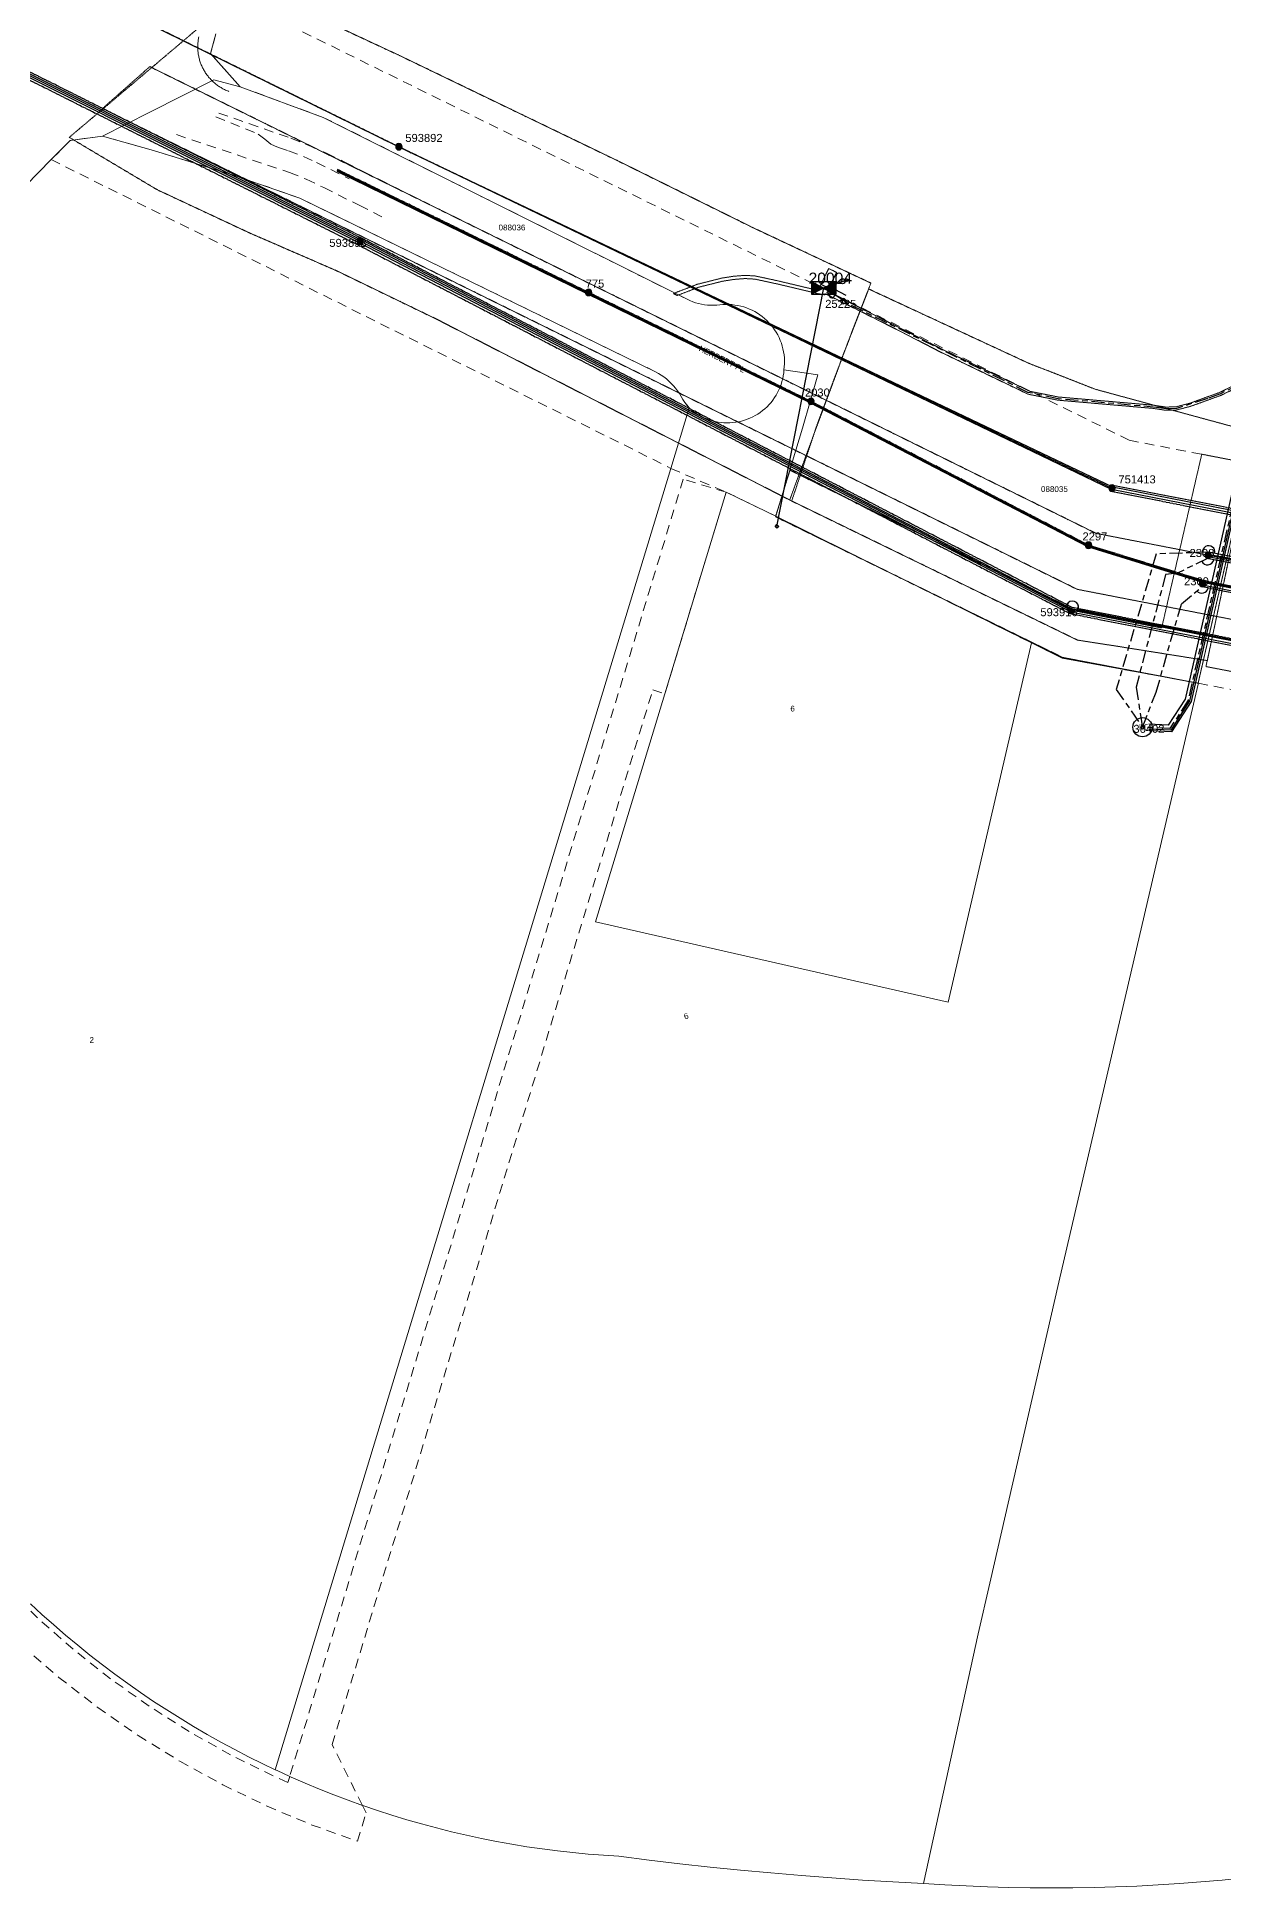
# Model space of a CAD drawing. Header units: metres. Extents: x 309024 to 312074, y 6251331 to 6253790.
# Drawn here: x 310045 to 310416, y 6252241 to 6252819 of the extents above; entities that cross this region are included whole.
import ezdxf
from ezdxf.enums import TextEntityAlignment as Align

# ---------------------------------------------------------------- set-up
doc = ezdxf.new("R2010")
doc.units = ezdxf.units.M
for name, pattern in [('Cable Exist OH', [1, 1, 0]), ('Cable Exist UG', [8.2, 4, -1.2, 1.8, -1.2]), ('Dash', [5, 3, -2]), ('HIDDEN', [0.375, 0.25, -0.125]), ('HIDDEN2', [0.1875, 0.125, -0.0625])]:
    doc.linetypes.add(name, pattern=pattern)
doc.layers.get('0').update_dxf_attribs({"color": 6})
for name, color, linetype, lineweight in [('Cadastre Developer_SP_EXT', 9, 'Continuous', 5), ('Cadastre Easements_SP_EXT', 9, 'Continuous', 5), ('Cadastre Land Parcels_SP_EXT', 9, 'Continuous', 5), ('Cadastre Other Property_SP_EXT', 9, 'HIDDEN', 5), ('Cadastre Roads_SP_EXT', 9, 'Continuous', 5)]:
    doc.layers.add(name, color=color, linetype=linetype, lineweight=lineweight)
for name, color, linetype in [('Equip_HV_EXT', 7, 'Continuous'), ('Equip_LV_EXT', 7, 'Continuous'), ('Mains_HV_EXT', 7, 'Continuous'), ('Mains_TR_EXT', 7, 'Continuous'), ('Services_SP_EXT', 7, 'Continuous'), ('Sub_SP_EXT', 7, 'Continuous'), ('SupportsOH_SP_TR_HV_LV_SL_EXT', 7, 'Continuous')]:
    doc.layers.add(name, color=color, linetype=linetype)
doc.layers.get('0').freeze()
doc.styles.add('iecISOCP', font='isocp.shx')
doc.styles.add('POLE_LABEL', font='arial.ttf')
doc.styles.get("Standard").update_dxf_attribs({"font": 'arial.ttf'})
doc.styles.add('SWITCH_LABEL', font='arial.ttf', dxfattribs={"height": 2.5})
doc.linetypes.add('Cable E OH', pattern='A,9.4,["E",Standard,S=1.7,R=0,X=0,Y=-1],0', length=9.4)
doc.linetypes.add('Cable E UG', pattern='A,6,-0.5,["E",Standard,S=1.7,R=0,X=0.5,Y=-1],-2.9', length=9.4)
doc.linetypes.add('Cable P UG', pattern='A,6,-0.5,["P",Standard,S=1.7,R=0,X=0.5,Y=-1],-2.9', length=9.4)

# ---------------------------------------------------------------- blocks, each defined once
blk = doc.blocks.new('SUB_PADMOUNT_EXT')
for points in [[(0, 0), (-3.84, 1.92), (-3.84, -1.92)], [(0, 0), (3.84, 1.92), (3.84, -1.92)]]:
    blk.add_hatch(color=256).paths.add_polyline_path(points)
for p, q in [((3.84, 1.92), (-3.84, -1.92)), ((-3.84, 1.92), (3.84, -1.92))]:
    blk.add_line(p, q)
blk.add_lwpolyline([(-3.84, -1.92), (3.84, -1.92), (3.84, 1.92), (-3.84, 1.92)], close=True)
for tag, height, flags, p in [('STREET_CODE', 0.2, 9, (1.5, 0)), ('ASSET_NUM', 3.5, 8, (2, 2)), ('CONSTRUCTED_VOLTAGE', 0.2, 9, (1.5, -0.2)), ('OPERATING_VOLTAGE', 0.2, 9, (1.5, -0.6)), ('ORIENTATION', 0.2, 9, (1.5, -0.8)), ('OWNED_BY', 0.2, 9, (1.5, -1)), ('OPERATED_BY', 0.2, 9, (1.5, -1.2)), ('SECONDARY_VOLTAGE', 0.2, 9, (1.5, -1.6)), ('STATE', 0.2, 9, (1.5, -1.8)), ('SUBSTATION_TYPE', 0.2, 9, (1.5, -2.2)), ('STREETNAME', 0.2, 9, (1.5, -3)), ('SUBURB', 0.2, 9, (1.5, -3.2)), ('Z', 0.2, 1, (1.5, -3.6)), ('NO_PHASES', 0.2, 9, (1.5, -0.4)), ('MAINTAINED_BY', 0.2, 9, (1.5, -1.4)), ('PARENT', 0.2, 9, (1.5, -2)), ('USAGE', 0.2, 9, (1.5, -2.4)), ('LEGEND', 0.2, 9, (1.5, -2.6)), ('LOCATION', 0.2, 9, (1.5, -2.8)), ('NOTES', 0.2, 9, (1.5, -3.4))]:
    blk.add_attdef(tag, text='', height=height, dxfattribs=dict(flags=flags)).set_placement(p, align=Align.MIDDLE_LEFT)
blk = doc.blocks.new('HV_CUSTOMER_EXT')
blk.add_wipeout([(-0.19, 3.01), (-0.56, 2.96), (-0.93, 2.86), (-1.28, 2.72), (-1.61, 2.54), (-1.92, 2.32), (-2.2, 2.06), (-2.44, 1.77), (-2.64, 1.45), (-2.8, 1.11), (-2.92, 0.75), (-2.99, 0.38), (-3.01, 0), (-2.99, -0.38), (-2.92, -0.75), (-2.8, -1.11), (-2.64, -1.45), (-2.44, -1.77), (-2.2, -2.06), (-1.92, -2.32), (-1.61, -2.54), (-1.28, -2.72), (-0.93, -2.86), (-0.56, -2.96), (-0.19, -3.01), (0.19, -3.01), (0.56, -2.96), (0.93, -2.86), (1.28, -2.72), (1.61, -2.54), (1.92, -2.32), (2.2, -2.06), (2.44, -1.77), (2.64, -1.45), (2.8, -1.11), (2.92, -0.75), (2.99, -0.38), (3.01, 0), (2.99, 0.38), (2.92, 0.75), (2.8, 1.11), (2.64, 1.45), (2.44, 1.77), (2.2, 2.06), (1.92, 2.32), (1.61, 2.54), (1.28, 2.72), (0.93, 2.86), (0.56, 2.96), (0.19, 3.01)])
blk.add_circle((0, 0), 3.01)
at = {"insert": (-1.13, 1), "char_height": 2, "width": 2.7042, "attachment_point": 1, "style": 'iecISOCP'}
blk.add_mtext('HC', dxfattribs=at)
for tag, height, flags, p in [('STREET_CODE', 0.2, 9, (1.5, 0)), ('ASSET_NUM', 2.5, 8, (2, 2)), ('CONSTRUCTED_VOLTAGE', 0.2, 9, (1.5, -0.2)), ('OPERATING_VOLTAGE', 0.2, 9, (1.5, -0.6)), ('ORIENTATION', 0.2, 9, (1.5, -0.8)), ('OWNED_BY', 0.2, 9, (1.5, -1)), ('OPERATED_BY', 0.2, 9, (1.5, -1.2)), ('SECONDARY_VOLTAGE', 0.2, 9, (1.5, -1.6)), ('STATE', 0.2, 9, (1.5, -1.8)), ('SUBSTATION_TYPE', 0.2, 9, (1.5, -2.2)), ('STREETNAME', 0.2, 9, (1.5, -3)), ('SUBURB', 0.2, 9, (1.5, -3.2)), ('Z', 0.2, 1, (1.5, -3.6)), ('NO_PHASES', 0.2, 9, (1.5, -0.4)), ('MAINTAINED_BY', 0.2, 9, (1.5, -1.4)), ('PARENT', 0.2, 9, (1.5, -2)), ('USAGE', 0.2, 9, (1.5, -2.4)), ('LEGEND', 0.2, 9, (1.5, -2.6)), ('LOCATION', 0.2, 9, (1.5, -2.8)), ('NOTES', 0.2, 9, (1.5, -3.4))]:
    blk.add_attdef(tag, text='', height=height, dxfattribs=dict(flags=flags)).set_placement(p, align=Align.MIDDLE_LEFT)
blk = doc.blocks.new('CCP_EXT')
blk.add_wipeout([(0, 0.57), (0.57, 0), (0, -0.57), (-0.57, 0)])
blk.add_lwpolyline([(-0.57, 0), (0, 0.57), (0.57, 0), (0, -0.57), (-0.57, 0)])
at = {"flags": 1}
blk.add_attdef('Z', (0, 0), '', height=0.2, dxfattribs=at)
at = {"flags": 9}
for tag, p in [('CCP_TYPE', (0, 0)), ('CONSTRUCTED_VOLTAGE', (0, -0.2)), ('OPERATING_VOLTAGE', (0, -0.6)), ('ORIENTATION', (0, -0.8)), ('OWNED_BY', (0, -1)), ('STATE', (0, -1.8)), ('NO_PHASES', (0, -0.4)), ('USAGE', (0, -1.2)), ('LEGEND', (0, -1.4)), ('LIFE_SUPPORT', (0, -1.6)), ('NOTES', (0, -2))]:
    blk.add_attdef(tag, text='', height=0.2, dxfattribs=at).set_placement(p, align=Align.MIDDLE_LEFT)
blk = doc.blocks.new('POLE_EXT')
blk.add_hatch(color=256).paths.add_polyline_path([(-1, 0, 1), (1, 0, 1)])
blk.add_lwpolyline([(-1, 0, 1), (1, 0, 1)], format="xyb", close=True)
for tag, height, flags, p in [('pNumber', 2.5, 8, (-17.84, 2.07)), ('OWNED_BY', 0.2, 9, (1.35, -0.4)), ('SPECIAL_USE', 0.2, 9, (1.35, -0.8)), ('STATE', 0.2, 9, (1.35, -1)), ('cLV', 0.2, 9, (1.35, -1.4)), ('hDepth', 0.2, 9, (1.35, -1.6)), ('hDia', 0.2, 9, (1.35, -1.8)), ('cHV', 0.2, 9, (1.35, -2)), ('cLinedev', 0.2, 9, (1.35, -3.4)), ('pExisting', 0.2, 9, (1.35, -3.8)), ('pFooting', 0.2, 9, (1.35, -4.4)), ('pNew', 0.2, 9, (1.35, -4.6)), ('pRelocate', 0.2, 9, (1.35, -5)), ('pRemove', 0.2, 9, (1.35, -5.2)), ('pReplace', 0.2, 9, (1.35, -5.4)), ('pStay', 0.2, 9, (1.35, -5.6)), ('pType', 0.2, 9, (1.35, -5.8)), ('PARENT', 0.2, 9, (1.35, -0.6)), ('USAGE', 0.2, 9, (1.35, -1.2)), ('LBRACKET', 0.2, 9, (1.35, -2.2)), ('LExisting', 0.2, 9, (1.35, -2.4)), ('LANTNUMBER', 0.2, 9, (1.35, -2.6)), ('LOther', 0.2, 9, (1.35, -2.8)), ('LRemove', 0.2, 9, (1.35, -3)), ('LEGEND', 0.2, 9, (1.35, -3.2)), ('LOCATION', 0.2, 9, (1.35, -3.6)), ('PFNUMBER', 0.2, 9, (1.35, -4)), ('NEWPFNUMBER', 0.2, 9, (1.35, -4.2)), ('cspan', 0.2, 9, (1.35, -6)), ('STREETNAME', 0.2, 9, (1.35, -6.2)), ('SUBURB', 0.2, 9, (1.35, -6.4)), ('OPERATED_BY', 0.2, 9, (1.36, -7.01)), ('NOTES', 0.2, 9, (1.35, -6.6)), ('MAINTAINED_BY', 0.2, 9, (1.36, -6.81))]:
    blk.add_attdef(tag, text='', height=height, dxfattribs=dict(flags=flags)).set_placement(p, align=Align.MIDDLE_LEFT)
at = {"style": 'POLE_LABEL'}
for tag, height, flags, p in [('STRUCTURE_PLANT_NUMBER', 0.2, 9, (1.35, 0.03)), ('ASSET_NUM', 2.5, 8, (2, 2)), ('STREET_CODE', 0.2, 9, (1.35, -0.2))]:
    blk.add_attdef(tag, text='', height=height, dxfattribs=dict(at, flags=flags)).set_placement(p, align=Align.MIDDLE_LEFT)
at = {"flags": 1}
blk.add_attdef('Z', (1.35, -7.33), '', height=0.2, dxfattribs=at)
blk = doc.blocks.new('LV_UG_DFUSE_CLOSED_EXT')
for points in [[(1, 0), (0, 0)], [(5.04, 0.73), (2.16, -0.72)], [(5.05, -0.71), (2.16, 0.72)], [(6.2, 0.01), (7.2, 0.01)]]:
    blk.add_lwpolyline(points)
for centre in [(1.8, 0), (5.4, 0.01)]:
    blk.add_circle(centre, 0.8)
at = {"flags": 9}
for tag, p in [('ACTUAL_STATUS', (0, 0)), ('CONSTRUCTED_VOLTAGE', (0, -0.2)), ('OPERATING_VOLTAGE', (0, -0.6)), ('ORIENTATION', (0, -0.8)), ('STATE', (0, -1)), ('SWITCH_TYPE', (0, -1.2)), ('NO_PHASES', (0, -0.4)), ('USAGE', (0, -1.4)), ('NOTES', (0, -1.6))]:
    blk.add_attdef(tag, text='', height=0.2, dxfattribs=at).set_placement(p, align=Align.MIDDLE_LEFT)
at = {"flags": 1}
blk.add_attdef('Z', (0, 0), '', height=0.2, dxfattribs=at)
blk = doc.blocks.new('SWG_HOLEC_SU_EXT')
blk.add_line((1.8, -2), (5.8, -2))
for points in [[(1, 0), (0, 0)], [(6.6, 0), (7.6, 0)]]:
    blk.add_lwpolyline(points)
for points in [[(1.8, -0.8, 1), (1.8, 0.8, 1)], [(5.8, -0.8, 1), (5.8, 0.8, 1)]]:
    blk.add_lwpolyline(points, format="xyb", close=True)
at = {"style": 'SWITCH_LABEL', "flags": 8}
blk.add_attdef('ASSET_NUM', text='', height=2.5, rotation=179.95437, dxfattribs=at).set_placement((-2.4, 0), align=Align.MIDDLE_LEFT)
at = {"flags": 1}
blk.add_attdef('Z', (0, 0), '', height=0.2, dxfattribs=at)
at = {"flags": 9}
for tag, p in [('ACTUAL_STATUS', (0, -0.4)), ('CONSTRUCTED_VOLTAGE', (0, -0.6)), ('OPERATING_VOLTAGE', (0, -1)), ('ORIENTATION', (0, -1.2)), ('OWNED_BY', (0, -1.4)), ('STATE', (0, -1.8)), ('SWITCH_TYPE', (0, -2)), ('STREETNAME', (0, -2.6)), ('SUBURB', (0, -2.8)), ('NO_PHASES', (0, -0.8)), ('PARENT', (0, -1.6)), ('USAGE', (0, -2.2)), ('LOCATION', (0, -2.4)), ('NOTES', (0, -3))]:
    blk.add_attdef(tag, text='', height=0.2, dxfattribs=at).set_placement(p, align=Align.MIDDLE_LEFT)
at = {"style": 'SWITCH_LABEL', "flags": 9}
blk.add_attdef('STREET_CODE', text='', height=0.2, dxfattribs=at).set_placement((0, -0.2), align=Align.MIDDLE_LEFT)
blk = doc.blocks.new('End Shackle_EXT')
blk.add_wipeout([(0, 0.25), (1.81, 0.25), (1.82, -0.25), (0, -0.25)])
blk.add_line((1.81, -1), (1.81, 1))
at = {"flags": 1}
blk.add_attdef('Z', (0, 0), '', height=0.2, dxfattribs=at)
at = {"flags": 9}
for tag, p in [('CONNECTOR_TYPE', (0, 0)), ('CONSTRUCTED_VOLTAGE', (0, -0.2)), ('OPERATING_VOLTAGE', (0, -0.6)), ('ORIENTATION', (0, -0.8)), ('OWNED_BY', (0, -1)), ('STATE', (0, -1.2)), ('NO_PHASES', (0, -0.4)), ('USAGE', (0, -1.4)), ('NOTES', (0, -1.6))]:
    blk.add_attdef(tag, text='', height=0.2, dxfattribs=at).set_placement(p, align=Align.MIDDLE_LEFT)

msp = doc.modelspace()

# ---------------------------------------------------------------- linework, layer by layer
at = {"layer": 'Cadastre Developer_SP_EXT', "linetype": 'Dash'}
for points in [[(310095.97, 6252819.42), (310095.91, 6252819.11), (310095.85, 6252818.79), (310095.8, 6252818.48), (310095.76, 6252818.16), (310095.72, 6252817.85), (310095.69, 6252817.53), (310095.67, 6252817.21), (310095.66, 6252816.89), (310095.65, 6252816.58), (310095.64, 6252816.26), (310095.65, 6252815.94), (310095.66, 6252815.62), (310095.68, 6252815.3), (310095.7, 6252814.98), (310095.73, 6252814.67), (310095.77, 6252814.35), (310095.82, 6252814.03), (310095.87, 6252813.72), (310095.93, 6252813.41), (310096, 6252813.09), (310096.07, 6252812.78), (310096.15, 6252812.48), (310096.23, 6252812.17), (310096.32, 6252811.86), (310096.42, 6252811.56), (310096.53, 6252811.26), (310096.64, 6252810.96), (310096.76, 6252810.66), (310096.88, 6252810.37), (310097.01, 6252810.08), (310097.15, 6252809.79), (310097.29, 6252809.51), (310097.44, 6252809.23), (310097.6, 6252808.95), (310097.76, 6252808.67), (310097.93, 6252808.4), (310098.1, 6252808.13), (310098.28, 6252807.87), (310098.46, 6252807.61), (310098.65, 6252807.35), (310098.85, 6252807.1), (310099.05, 6252806.85), (310099.25, 6252806.61), (310099.47, 6252806.37), (310099.68, 6252806.14), (310099.9, 6252805.91), (310100.13, 6252805.68), (310100.36, 6252805.46), (310100.59, 6252805.25), (310100.83, 6252805.04), (310101.08, 6252804.83), (310101.33, 6252804.64), (310101.58, 6252804.44), (310101.84, 6252804.25), (310102.1, 6252804.07), (310102.36, 6252803.89), (310102.63, 6252803.72), (310102.91, 6252803.56), (310103.18, 6252803.4), (310103.46, 6252803.24), (310103.74, 6252803.1), (310104.03, 6252802.95), (310104.32, 6252802.82), (310104.61, 6252802.69), (310104.9, 6252802.57), (310105.2, 6252802.45), (310105.36, 6252802.39)], [(310102.21, 6252795.63), (310124.71, 6252787.76), (310130.36, 6252785.52), (310135.93, 6252783.08), (310141.65, 6252780.28), (310147.33, 6252777.37), (310158.68, 6252771.7)], [(310101.32, 6252794.44), (310114.51, 6252789.06), (310116.6, 6252787.43), (310118.49, 6252785.95), (310119.65, 6252785.36), (310120.87, 6252784.87), (310123.98, 6252783.81), (310128.64, 6252782.03), (310132.73, 6252780.21), (310142.99, 6252775.06)], [(310089.01, 6252788.87), (310124.27, 6252777.07), (310129.52, 6252774.98), (310135.02, 6252772.33), (310146.07, 6252766.81), (310153.57, 6252763.05)]]:
    msp.add_lwpolyline(points, dxfattribs=at)
at = {"layer": 'Cadastre Easements_SP_EXT', "linetype": 'Dash'}
msp.add_lwpolyline([(310040.63, 6252316.79), (310052.26, 6252306.78), (310064.39, 6252297.39), (310077, 6252288.65), (310090.05, 6252280.58), (310103.51, 6252273.21), (310117.33, 6252266.55), (310131.13, 6252260.76), (310145.57, 6252255.56), (310148.27, 6252264.46), (310147.11, 6252266.78), (310137.63, 6252285.8), (310237.83, 6252615.34), (310241.66, 6252614.18), (310260.78, 6252677.16), (310247.38, 6252681.23), (310124.38, 6252275.85), (310123.8, 6252273.91), (310119.18, 6252276), (310105.89, 6252282.59), (310092.96, 6252289.86), (310080.44, 6252297.79), (310068.34, 6252306.38), (310056.71, 6252315.58), (310045.58, 6252325.38), (310034.98, 6252335.75)], dxfattribs=at)
at = {"layer": 'Cadastre Land Parcels_SP_EXT', "linetype": 'Continuous'}
for points in [[(310101.29, 6252820.41), (310099.67, 6252814.26), (310108.89, 6252803.83), (310134.83, 6252794.28), (310248.58, 6252737.45), (310249.45, 6252737.04), (310250.34, 6252736.68), (310251.25, 6252736.37), (310252.17, 6252736.11), (310253.1, 6252735.9), (310254.05, 6252735.74), (310255, 6252735.63), (310255.96, 6252735.56), (310256.91, 6252735.55), (310257.87, 6252735.59), (310259.76, 6252735.78), (310260.7, 6252735.82), (310261.64, 6252735.81), (310262.58, 6252735.75), (310263.52, 6252735.64), (310264.45, 6252735.49), (310265.36, 6252735.29), (310266.27, 6252735.04), (310267.16, 6252734.74), (310268.04, 6252734.39), (310268.9, 6252734), (310269.73, 6252733.57), (310270.54, 6252733.09), (310271.33, 6252732.57), (310272.09, 6252732.01), (310272.81, 6252731.41), (310273.51, 6252730.78), (310274.17, 6252730.11), (310274.79, 6252729.41), (310275.38, 6252728.67), (310275.93, 6252727.9), (310276.44, 6252727.11), (310276.9, 6252726.29), (310277.32, 6252725.45), (310277.7, 6252724.59), (310278.03, 6252723.71), (310278.31, 6252722.81), (310278.55, 6252721.9), (310278.74, 6252720.98), (310278.88, 6252720.05), (310278.97, 6252719.11), (310279.02, 6252718.17), (310279.01, 6252717.23), (310278.95, 6252716.29), (310278.85, 6252715.35), (310289.46, 6252713.85), (310284.6, 6252697.11), (310276.3, 6252669.67), (310356.22, 6252630.02), (310365.75, 6252625.32), (310408.33, 6252617.44), (310424.03, 6252686.15)], [(310043.35, 6252329.76), (310046.96, 6252326.44), (310050.63, 6252323.17), (310054.35, 6252319.96), (310058.13, 6252316.81), (310061.96, 6252313.73), (310065.84, 6252310.71), (310069.77, 6252307.76), (310073.74, 6252304.87), (310077.77, 6252302.05), (310081.84, 6252299.3), (310085.96, 6252296.61), (310090.12, 6252294), (310094.32, 6252291.45), (310098.57, 6252288.97), (310102.85, 6252286.57), (310107.18, 6252284.23), (310111.54, 6252281.97), (310115.94, 6252279.79), (310119.87, 6252277.91), (310243.53, 6252684.6), (310243.53, 6252684.6), (310249.27, 6252703.47), (310248.55, 6252704.31), (310247.87, 6252705.2), (310247.24, 6252706.12), (310246.68, 6252707.08), (310246.16, 6252707.95), (310245.59, 6252708.8), (310244.98, 6252709.62), (310244.33, 6252710.4), (310243.64, 6252711.15), (310242.91, 6252711.86), (310242.14, 6252712.53), (310241.34, 6252713.16), (310240.51, 6252713.74), (310239.64, 6252714.28), (310238.75, 6252714.77), (310127.56, 6252769.02), (310107.12, 6252776.15), (310081.78, 6252783.9), (310065.85, 6252788.37), (310055.8, 6252787.08), (310049.86, 6252781.06), (310041.9, 6252773.01)]]:
    msp.add_lwpolyline(points, dxfattribs=at)
msp.add_lwpolyline([(310276.3, 6252669.67), (310260.78, 6252677.16), (310241.66, 6252614.18), (310220, 6252542.84), (310330.12, 6252517.83), (310356.22, 6252630.02), (310276.3, 6252669.67)], close=True, dxfattribs=at)
at = {"layer": 'Cadastre Other Property_SP_EXT', "linetype": 'HIDDEN2'}
msp.add_lwpolyline([(310425.07, 6252690.74), (310422.17, 6252676.61), (310420.22, 6252667.35), (310417.32, 6252653.63), (310413.9, 6252637.43), (310410.73, 6252622.65), (310474.12, 6252610.63), (310536.08, 6252597.81), (310582.56, 6252587.84), (310597.16, 6252657.82), (310425.07, 6252690.74)], close=True, dxfattribs=at)
at = {"layer": 'Cadastre Roads_SP_EXT', "linetype": 'Continuous'}
msp.add_lwpolyline([(310108.89, 6252803.83), (310100.62, 6252806.03), (310080.65, 6252795.89), (310065.85, 6252788.37), (310081.78, 6252783.9), (310107.12, 6252776.15), (310127.56, 6252769.02), (310238.75, 6252714.77), (310239.64, 6252714.28), (310240.51, 6252713.74), (310241.34, 6252713.16), (310242.14, 6252712.53), (310242.91, 6252711.86), (310243.64, 6252711.15), (310244.33, 6252710.4), (310244.98, 6252709.62), (310245.59, 6252708.8), (310246.16, 6252707.95), (310246.68, 6252707.08), (310247.24, 6252706.12), (310247.87, 6252705.2), (310248.55, 6252704.31), (310249.27, 6252703.47), (310249.97, 6252702.86), (310250.69, 6252702.29), (310251.45, 6252701.76), (310252.23, 6252701.27), (310253.04, 6252700.82), (310253.87, 6252700.41), (310254.72, 6252700.05), (310255.59, 6252699.73), (310256.47, 6252699.46), (310257.37, 6252699.24), (310258.28, 6252699.06), (310259.19, 6252698.93), (310260.11, 6252698.85), (310261.04, 6252698.82), (310261.96, 6252698.83), (310262.88, 6252698.89), (310263.8, 6252699), (310264.71, 6252699.16), (310265.61, 6252699.37), (310266.5, 6252699.62), (310267.37, 6252699.92), (310268.23, 6252700.26), (310269.07, 6252700.65), (310269.89, 6252701.09), (310270.68, 6252701.56), (310271.45, 6252702.08), (310272.19, 6252702.63), (310272.89, 6252703.22), (310273.57, 6252703.85), (310274.22, 6252704.51), (310274.82, 6252705.21), (310275.39, 6252705.94), (310275.93, 6252706.69), (310276.42, 6252707.48), (310276.87, 6252708.28), (310277.27, 6252709.11), (310277.64, 6252709.96), (310277.96, 6252710.83), (310278.23, 6252711.71), (310278.46, 6252712.61), (310278.63, 6252713.52), (310278.77, 6252714.43), (310278.85, 6252715.35), (310278.95, 6252716.29), (310279.01, 6252717.23), (310279.02, 6252718.17), (310278.97, 6252719.11), (310278.88, 6252720.05), (310278.74, 6252720.98), (310278.55, 6252721.9), (310278.31, 6252722.81), (310278.03, 6252723.71), (310277.7, 6252724.59), (310277.32, 6252725.45), (310276.9, 6252726.29), (310276.44, 6252727.11), (310275.93, 6252727.9), (310275.38, 6252728.67), (310274.79, 6252729.41), (310274.17, 6252730.11), (310273.51, 6252730.78), (310272.81, 6252731.41), (310272.09, 6252732.01), (310271.33, 6252732.57), (310270.54, 6252733.09), (310269.73, 6252733.57), (310268.9, 6252734), (310268.04, 6252734.39), (310267.16, 6252734.74), (310266.27, 6252735.04), (310265.36, 6252735.29), (310264.45, 6252735.49), (310263.52, 6252735.64), (310262.58, 6252735.75), (310261.64, 6252735.81), (310260.7, 6252735.82), (310259.76, 6252735.78), (310257.87, 6252735.59), (310256.91, 6252735.55), (310255.96, 6252735.56), (310255, 6252735.63), (310254.05, 6252735.74), (310253.1, 6252735.9), (310252.17, 6252736.11), (310251.25, 6252736.37), (310250.34, 6252736.68), (310249.45, 6252737.04), (310248.58, 6252737.45), (310134.83, 6252794.28), (310108.89, 6252803.83)], close=True, dxfattribs=at)
at = {"layer": 'Mains_HV_EXT', "linetype": 'Cable E OH'}
for points in [[(309890.62, 6252916.94), (310158.51, 6252785.1)], [(309890.62, 6252916.94), (310158.51, 6252785.1)], [(309880.57, 6252888.23), (310146.22, 6252755.09)], [(309881.06, 6252889.11), (310146.71, 6252755.96)], [(310411.31, 6252657), (310475.54, 6252644.91), (310550.41, 6252630.2), (310627.73, 6252616.14), (310737.9, 6252592.6), (310839.33, 6252572.9), (310922.72, 6252556.57), (310938.36, 6252553.44)], [(310411.45, 6252657.79), (310475.7, 6252645.69), (310550.56, 6252630.98), (310627.88, 6252616.92), (310738.06, 6252593.39), (310839.48, 6252573.69), (310922.87, 6252557.36)], [(310409.58, 6252648.17), (310473.91, 6252635.26), (310548.04, 6252620.55), (310626.17, 6252606.66), (310735.69, 6252583.28), (310837.61, 6252564.07), (310920.92, 6252547.89)]]:
    msp.add_lwpolyline(points, dxfattribs=at)
at = {"layer": 'Mains_HV_EXT', "linetype": 'Cable P UG'}
msp.add_lwpolyline([(309880.77, 6252888.7), (310146.42, 6252755.56)], dxfattribs=at)
at = {"layer": 'Mains_HV_EXT', "linetype": 'Cable Exist UG'}
msp.add_lwpolyline([(310422.74, 6252712.3), (310421.15, 6252710.72), (310415.29, 6252707.9), (310411.22, 6252706.41), (310401.5, 6252703.29), (310398.26, 6252703.17), (310395.32, 6252703.66), (310364.57, 6252706.36), (310355.08, 6252708.35), (310299, 6252736)], dxfattribs=at)
at = {"layer": 'Mains_TR_EXT', "linetype": 'Cable Exist OH'}
for points in [[(309890.62, 6252916.94), (310158.51, 6252785.1)], [(309890.62, 6252916.94), (310158.51, 6252785.1)], [(309879.84, 6252887.84), (310145.55, 6252754.52)], [(310147.12, 6252756.36), (309881.36, 6252889.49)], [(310217.79, 6252739.58), (310139.29, 6252778)], [(310287.3, 6252705.55), (310217.79, 6252739.58)], [(310374.03, 6252660.58), (310287.3, 6252705.55)], [(310409.66, 6252648.56), (310409.86, 6252649.54), (310374.03, 6252660.58)], [(310938.44, 6252553.83), (310937.15, 6252553.07), (310922.63, 6252555.98), (310922.79, 6252556.96), (310922.56, 6252555.99), (310839.19, 6252572.32), (310839.4, 6252573.3), (310839.16, 6252572.32), (310737.79, 6252592.01), (310737.98, 6252592.99), (310737.76, 6252592.02), (310627.65, 6252615.54), (310627.8, 6252616.53), (310627.57, 6252615.56), (310550.33, 6252629.6), (310550.49, 6252630.59), (310550.26, 6252629.61), (310475.47, 6252644.31), (310475.62, 6252645.3), (310475.37, 6252644.33), (310411.19, 6252656.41), (310411.38, 6252657.4)], [(310922.79, 6252556.96), (310921.87, 6252558.16), (310839.64, 6252574.27), (310839.4, 6252573.3), (310839.53, 6252574.29), (310738.24, 6252593.96), (310737.98, 6252592.99), (310738.13, 6252593.98), (310628.04, 6252617.5), (310627.8, 6252616.53), (310627.93, 6252617.52), (310550.7, 6252631.57), (310550.49, 6252630.59), (310550.64, 6252631.58), (310475.84, 6252646.28), (310475.62, 6252645.3), (310475.78, 6252646.29), (310411.56, 6252658.38), (310411.38, 6252657.4)], [(310921, 6252548.29), (310919.74, 6252547.51), (310837.55, 6252563.47), (310837.69, 6252564.46), (310837.45, 6252563.49), (310735.59, 6252582.69), (310735.77, 6252583.68), (310735.53, 6252582.7), (310626.11, 6252606.06), (310626.25, 6252607.05), (310626.02, 6252606.08), (310547.95, 6252619.96), (310548.12, 6252620.95), (310547.87, 6252619.97), (310473.76, 6252634.68), (310473.99, 6252635.66), (310473.74, 6252634.69), (310409.46, 6252647.58), (310409.66, 6252648.56)], [(310937.1, 6252545.2), (310935.88, 6252546.45), (310921.22, 6252549.23), (310921, 6252548.29), (310921.1, 6252549.29), (310837.95, 6252565.43), (310837.69, 6252564.46), (310837.79, 6252565.46), (310736, 6252584.65), (310735.77, 6252583.68), (310735.93, 6252584.66), (310626.48, 6252608.03), (310626.25, 6252607.05), (310626.4, 6252608.04), (310548.35, 6252621.92), (310548.12, 6252620.95), (310548.27, 6252621.93), (310474.2, 6252636.63), (310473.99, 6252635.66), (310474.11, 6252636.65), (310409.86, 6252649.54), (310409.66, 6252648.56)]]:
    msp.add_lwpolyline(points, dxfattribs=at)
at = {"layer": 'Mains_TR_EXT', "linetype": 'Continuous'}
for points in [[(310409.4, 6252655.54, 0.722668), (310413.16, 6252656.04)], [(310413.53, 6252658.01, 1.131582), (310409.57, 6252658.26)], [(310407.92, 6252646.31, 0.630928), (310411.42, 6252647.19)], [(310370.93, 6252640.74, 0.862406), (310367.19, 6252642.03)]]:
    msp.add_lwpolyline(points, format="xyb", dxfattribs=at)

# ---------------------------------------------------------------- block references
at = {"layer": 'Sub_SP_EXT'}
ref = msp.add_blockref('SUB_PADMOUNT_EXT', (310291.33, 6252740.96), dxfattribs=at)
ref.add_attrib('ASSET_NUM', '20004', dxfattribs={"layer": '0', "height": 3.5}).set_placement((310293.33, 6252741.21), align=Align.BOTTOM_CENTER)
ref = msp.add_blockref('HV_CUSTOMER_EXT', (310390.91, 6252603.7), dxfattribs=at)
ref.add_attrib('ASSET_NUM', '36402', dxfattribs={"layer": '0', "height": 2.5}).set_placement((310392.91, 6252604.45), align=Align.TOP_CENTER)
at = {"layer": 'SupportsOH_SP_TR_HV_LV_SL_EXT'}
ref = msp.add_blockref('POLE_EXT', (310158.51, 6252785.1), dxfattribs=at)
ref.add_attrib('ASSET_NUM', '593892', dxfattribs={"layer": '0', "height": 2.5, "style": 'POLE_LABEL'}).set_placement((310160.51, 6252785.85), align=Align.BOTTOM_LEFT)
ref = msp.add_blockref('POLE_EXT', (310146.42, 6252755.56), dxfattribs=at)
ref.add_attrib('ASSET_NUM', '593893', dxfattribs={"layer": '0', "height": 2.5, "style": 'POLE_LABEL'}).set_placement((310148.42, 6252756.31), align=Align.TOP_RIGHT)
ref = msp.add_blockref('POLE_EXT', (310217.79, 6252739.58), dxfattribs=at)
ref.add_attrib('ASSET_NUM', '775', dxfattribs={"layer": '0', "height": 2.5, "rotation": 359.95213, "style": 'POLE_LABEL'}).set_placement((310219.79, 6252740.33), align=Align.BOTTOM_CENTER)
ref = msp.add_blockref('POLE_EXT', (310287.3, 6252705.55), dxfattribs=at)
ref.add_attrib('ASSET_NUM', '2030', dxfattribs={"layer": '0', "height": 2.5, "rotation": 0.2093, "style": 'POLE_LABEL'}).set_placement((310289.3, 6252706.3), align=Align.BOTTOM_CENTER)
ref = msp.add_blockref('POLE_EXT', (310381.38, 6252678.4), dxfattribs=at)
ref.add_attrib('ASSET_NUM', '751413', dxfattribs={"layer": '0', "height": 2.5, "style": 'POLE_LABEL'}).set_placement((310383.38, 6252679.15), align=Align.BOTTOM_LEFT)
ref = msp.add_blockref('POLE_EXT', (310374.03, 6252660.58), dxfattribs=at)
ref.add_attrib('ASSET_NUM', '2297', dxfattribs={"layer": '0', "height": 2.5, "rotation": 359.9725, "style": 'POLE_LABEL'}).set_placement((310376.03, 6252661.33), align=Align.BOTTOM_CENTER)
ref = msp.add_blockref('POLE_EXT', (310411.38, 6252657.4), dxfattribs=at)
ref.add_attrib('ASSET_NUM', '2308', dxfattribs={"layer": '0', "height": 2.5, "style": 'POLE_LABEL'}).set_placement((310413.38, 6252658.15), align=Align.MIDDLE_RIGHT)
ref = msp.add_blockref('POLE_EXT', (310409.66, 6252648.56), dxfattribs=at)
ref.add_attrib('ASSET_NUM', '2309', dxfattribs={"layer": '0', "height": 2.5, "style": 'POLE_LABEL'}).set_placement((310411.66, 6252649.31), align=Align.MIDDLE_RIGHT)
ref = msp.add_blockref('POLE_EXT', (310368.63, 6252640.15), dxfattribs=at)
ref.add_attrib('ASSET_NUM', '593916', dxfattribs={"layer": '0', "height": 2.5, "style": 'POLE_LABEL'}).set_placement((310370.63, 6252640.9), align=Align.TOP_RIGHT)

# ---------------------------------------------------------------- texts
at = {"layer": 'Cadastre Land Parcels_SP_EXT'}
for s, p in [('6', (310280.85, 6252608.62)), ('2', (310061.81, 6252505.06))]:
    msp.add_text(s, height=1.8, dxfattribs=at).set_placement(p)
msp.add_text('6', height=1.8, rotation=17.66541, dxfattribs=at).set_placement((310247.88, 6252512.37))
at = {"layer": 'Cadastre Other Property_SP_EXT'}
for s, p in [('088036', (310189.66, 6252758.96)), ('088035', (310359.18, 6252677.22))]:
    msp.add_text(s, height=1.8, dxfattribs=at).set_placement(p)
at = {"layer": 'Cadastre Roads_SP_EXT'}
msp.add_text('HERBERT PL', height=1.8, rotation=333.448, dxfattribs=at).set_placement((310252.07, 6252721.43))

# ---------------------------------------------------------------- next in the draw order: linework, layer by layer
at = {"layer": 'Cadastre Land Parcels_SP_EXT', "linetype": 'Continuous'}
msp.add_lwpolyline([(310289.46, 6252713.85), (310278.85, 6252715.35), (310278.77, 6252714.43), (310278.63, 6252713.52), (310278.46, 6252712.61), (310278.23, 6252711.71), (310277.96, 6252710.83), (310277.64, 6252709.96), (310277.27, 6252709.11), (310276.87, 6252708.28), (310276.42, 6252707.48), (310275.93, 6252706.69), (310275.39, 6252705.94), (310274.82, 6252705.21), (310274.22, 6252704.51), (310273.57, 6252703.85), (310272.89, 6252703.22), (310272.19, 6252702.63), (310271.45, 6252702.08), (310270.68, 6252701.56), (310269.89, 6252701.09), (310269.07, 6252700.65), (310268.23, 6252700.26), (310267.37, 6252699.92), (310266.5, 6252699.62), (310265.61, 6252699.37), (310264.71, 6252699.16), (310263.8, 6252699), (310262.88, 6252698.89), (310261.96, 6252698.83), (310261.04, 6252698.82), (310260.11, 6252698.85), (310259.19, 6252698.93), (310258.28, 6252699.06), (310257.37, 6252699.24), (310256.47, 6252699.46), (310255.59, 6252699.73), (310254.72, 6252700.05), (310253.87, 6252700.41), (310253.04, 6252700.82), (310252.23, 6252701.27), (310251.45, 6252701.76), (310250.69, 6252702.29), (310249.97, 6252702.86), (310249.27, 6252703.47), (310243.53, 6252684.6), (310119.87, 6252277.91), (310120.45, 6252277.65), (310124.38, 6252275.85), (310124.83, 6252275.65), (310129.25, 6252273.72), (310133.69, 6252271.86), (310138.17, 6252270.08), (310142.67, 6252268.37), (310147.11, 6252266.78), (310147.21, 6252266.74), (310151.77, 6252265.19), (310156.35, 6252263.71), (310160.96, 6252262.31), (310165.59, 6252260.98), (310170.25, 6252259.73), (310174.92, 6252258.56), (310179.61, 6252257.47), (310184.32, 6252256.45), (310189.05, 6252255.52), (310193.79, 6252254.66), (310198.54, 6252253.88), (310203.31, 6252253.18), (310208.09, 6252252.56), (310212.88, 6252252.02), (310217.67, 6252251.56), (310222.47, 6252251.19), (310227.28, 6252250.88), (310236.77, 6252249.68), (310246.26, 6252248.56), (310255.76, 6252247.52), (310265.27, 6252246.55), (310274.79, 6252245.66), (310284.31, 6252244.85), (310293.85, 6252244.12), (310303.38, 6252243.47), (310312.92, 6252242.9), (310322.47, 6252242.4), (310339.58, 6252320.36), (310343.18, 6252336.21), (310364.8, 6252430.29), (310408.28, 6252617.19), (310408.33, 6252617.44), (310365.75, 6252625.32), (310356.22, 6252630.02), (310330.12, 6252517.83), (310220, 6252542.84), (310241.66, 6252614.18), (310260.78, 6252677.16), (310276.3, 6252669.67), (310284.6, 6252697.11), (310289.46, 6252713.85)], close=True, dxfattribs=at)
msp.add_lwpolyline([(310424.03, 6252686.15), (310408.33, 6252617.44), (310408.28, 6252617.19), (310364.8, 6252430.29), (310343.18, 6252336.21), (310339.58, 6252320.36), (310322.47, 6252242.4), (310329.13, 6252241.97), (310335.79, 6252241.62), (310342.46, 6252241.34), (310349.13, 6252241.14), (310355.8, 6252241.02), (310362.48, 6252240.98), (310369.15, 6252241.02), (310375.82, 6252241.13), (310382.49, 6252241.32), (310389.16, 6252241.59), (310395.83, 6252241.94), (310402.49, 6252242.37), (310409.14, 6252242.87), (310415.79, 6252243.46), (310422.43, 6252244.12)], dxfattribs=at)

# ---------------------------------------------------------------- next in the draw order: block references
at = {"layer": 'Services_SP_EXT', "rotation": 199.1190305666267}
msp.add_blockref('CCP_EXT', (310298.35, 6252743.39), dxfattribs=at)

# ---------------------------------------------------------------- next in the draw order: linework, layer by layer
at = {"layer": 'Cadastre Easements_SP_EXT', "linetype": 'Dash'}
msp.add_lwpolyline([(310424.03, 6252686.15), (310386.7, 6252693.4), (310297.01, 6252737.81), (310297.01, 6252737.81), (310111.93, 6252829.16)], dxfattribs=at)
at = {"layer": 'Cadastre Other Property_SP_EXT', "linetype": 'HIDDEN2'}
for points in [[(310112.07, 6252835.9), (310055.49, 6252788.03), (310082.91, 6252771.69), (310111.85, 6252758.15), (310138.91, 6252746.4), (310170.16, 6252731.27), (310281.27, 6252674.38), (310289.2, 6252698.24), (310298.63, 6252723.43), (310306.02, 6252742.49), (310269.25, 6252759.76), (310227.5, 6252780.41), (310158.85, 6252813.53), (310126.36, 6252828.67), (310112.07, 6252835.9)], [(310292.87, 6252740.89), (310295.3, 6252745.82), (310292.84, 6252747.04), (310290.4, 6252742.1), (310292.87, 6252740.89)], [(310305.31, 6252740.65), (310297.87, 6252721.4), (310288.13, 6252695.03), (310280.64, 6252674.7), (310370.57, 6252630.93), (310383.22, 6252628.97), (310411.17, 6252624.52), (310426.21, 6252695.72), (310376.27, 6252709.28), (310355.26, 6252717.47), (310305.31, 6252740.65)]]:
    msp.add_lwpolyline(points, close=True, dxfattribs=at)
msp.add_lwpolyline([(310423.48, 6252712.43), (310414.97, 6252708.31), (310405.75, 6252704.96), (310401.19, 6252703.78), (310398.11, 6252703.76), (310394.38, 6252704.32), (310364.63, 6252706.89), (310355.75, 6252708.66), (310328.53, 6252721.68), (310292.41, 6252739.95), (310292.87, 6252740.89), (310290.4, 6252742.1), (310289.47, 6252740.22), (310277, 6252743.18), (310269.93, 6252744.7), (310266.65, 6252744.91), (310263.14, 6252744.62), (310259.5, 6252744.06), (310251.71, 6252742.1), (310244.3, 6252739.22), (310245.51, 6252738.61), (310245.51, 6252738.61), (310252.01, 6252741.15), (310259.69, 6252743.08), (310263.25, 6252743.63), (310266.66, 6252743.91), (310269.79, 6252743.72), (310276.78, 6252742.21), (310289.45, 6252739.2), (310291.53, 6252738.82), (310291.71, 6252739.18), (310312.06, 6252729.02), (310328.09, 6252720.79), (310355.22, 6252707.75), (310364.5, 6252705.9), (310394.26, 6252703.33), (310398.04, 6252702.76), (310401.32, 6252702.78), (310406.04, 6252704.01), (310415.36, 6252707.38), (310423.92, 6252711.53)], dxfattribs=at)
at = {"layer": 'Mains_HV_EXT', "linetype": 'Cable Exist UG'}
msp.add_lwpolyline([(310299, 6252736), (310291.33, 6252740.96)], dxfattribs=at)
at = {"layer": 'Mains_TR_EXT', "linetype": 'Cable Exist OH'}
msp.add_lwpolyline([(310158.51, 6252785.1), (310381.38, 6252678.4)], dxfattribs=at)
msp.add_lwpolyline([(310158.51, 6252785.1), (310381.38, 6252678.4)], dxfattribs=at)
at = {"layer": 'Services_SP_EXT'}
msp.add_lwpolyline([(310291.33, 6252740.96), (310298.35, 6252743.39)], dxfattribs=at)

# ---------------------------------------------------------------- next in the draw order: block references
at = {"layer": 'Equip_HV_EXT'}
ref = msp.add_blockref('SWG_HOLEC_SU_EXT', (310299, 6252736), dxfattribs=dict(at, rotation=152.5565377172059))
ref.add_attrib('ASSET_NUM', '25225', dxfattribs={"layer": '0', "height": 2.5, "style": 'SWITCH_LABEL'}).set_placement((310296.6, 6252737.25), align=Align.TOP_CENTER)
at = {"layer": 'Equip_LV_EXT', "rotation": 19.11903056662687}
msp.add_blockref('LV_UG_DFUSE_CLOSED_EXT', (310292.02, 6252741.29), dxfattribs=at)
at = {"layer": 'Services_SP_EXT'}
for p in [(310276.66, 6252666.43), (310390.91, 6252603.7)]:
    msp.add_blockref('CCP_EXT', p, dxfattribs=at)

# ---------------------------------------------------------------- next in the draw order: linework, layer by layer
at = {"layer": 'Cadastre Other Property_SP_EXT', "linetype": 'HIDDEN2'}
for points in [[(310729.64, 6252576.91), (310733.48, 6252594.8), (310376.39, 6252664.28), (310080.66, 6252810.12), (310065.86, 6252797.03), (310370.49, 6252646.8), (310729.64, 6252576.91)], [(310433.58, 6252727.91), (310428.85, 6252728.55), (310419.28, 6252687.1), (310409.42, 6252689.01), (310396.89, 6252634.71), (310370.8, 6252639.84), (310280.74, 6252684.01), (310276.2, 6252669.49), (310365.95, 6252625.51), (310408.28, 6252617.44), (310433.58, 6252727.91)]]:
    msp.add_lwpolyline(points, close=True, dxfattribs=at)
at = {"layer": 'Mains_HV_EXT', "linetype": 'Cable E OH'}
msp.add_lwpolyline([(310373.8, 6252660.03), (310287.03, 6252705.02), (310217.52, 6252739.04), (310139.17, 6252777.39)], dxfattribs=at)
at = {"layer": 'Mains_HV_EXT', "linetype": 'Cable P UG'}
for points in [[(310373.91, 6252660.31), (310287.16, 6252705.29), (310217.66, 6252739.31), (310139.23, 6252777.69)], [(310952.11, 6252551.23), (310948.32, 6252532.98), (310930.67, 6252535.89), (310717.1, 6252573.66), (310559.36, 6252603.41), (310368.87, 6252640.82), (310368.63, 6252640.15), (310146.42, 6252755.56)], [(310428.67, 6252713.25), (310405.64, 6252611.93), (310399.75, 6252602.79), (310392.84, 6252603.11)], [(310429.16, 6252713.14), (310406.11, 6252611.73), (310400.01, 6252602.28), (310393.56, 6252602.58), (310392.84, 6252603.11)], [(310937.24, 6252545.89), (310921.13, 6252548.97), (310837.82, 6252565.15), (310735.91, 6252584.36), (310626.38, 6252607.74), (310548.24, 6252621.63), (310474.12, 6252636.34), (310409.78, 6252649.25), (310373.91, 6252660.31)]]:
    msp.add_lwpolyline(points, dxfattribs=at)
at = {"layer": 'Mains_HV_EXT', "linetype": 'Cable E UG'}
msp.add_lwpolyline([(310427.21, 6252713.59), (310404.23, 6252612.52), (310398.96, 6252604.33), (310392.91, 6252604.61)], dxfattribs=at)
at = {"layer": 'Mains_TR_EXT', "linetype": 'Cable Exist UG'}
for points in [[(310569.96, 6252703.11), (310541.04, 6252707.01), (310445.73, 6252719.77), (310430.19, 6252721.85), (310428.19, 6252713.36), (310405.17, 6252612.13), (310399.49, 6252603.3), (310390.91, 6252603.7)], [(310411.38, 6252657.4), (310411.56, 6252658.38), (310395.21, 6252657.87), (310382.7, 6252615.53), (310390.91, 6252603.7)], [(310411.38, 6252657.4), (310411.19, 6252656.41), (310401.86, 6252651.88), (310398.12, 6252651.47), (310388.88, 6252616.18), (310390.91, 6252603.7)], [(310390.91, 6252603.7), (310395.17, 6252614.69), (310403.1, 6252642.31), (310409.46, 6252647.58), (310409.66, 6252648.56)]]:
    msp.add_lwpolyline(points, dxfattribs=at)
at = {"layer": 'Mains_TR_EXT', "linetype": 'Cable Exist OH'}
for points in [[(310381.38, 6252678.4), (310381.66, 6252679.37), (310568.2, 6252642.94), (310568.06, 6252641.95), (310568.27, 6252642.93), (310724.52, 6252613.02), (310724.33, 6252612.04), (310724.56, 6252613.01), (310938.48, 6252575.4), (310951.83, 6252572.57), (310970.2, 6252574.28)], [(310381.38, 6252678.4), (310381.07, 6252677.45), (310567.87, 6252640.97), (310568.06, 6252641.95), (310567.94, 6252640.95), (310724.12, 6252611.06), (310724.33, 6252612.04), (310724.18, 6252611.05), (310936.48, 6252564.97), (310949.9, 6252562.32), (310970.2, 6252573.28)]]:
    msp.add_lwpolyline(points, dxfattribs=at)
at = {"layer": 'Services_SP_EXT'}
msp.add_lwpolyline([(310276.66, 6252666.43), (310291.33, 6252740.96)], dxfattribs=at)

# ---------------------------------------------------------------- next in the draw order: block references
at = {"layer": 'Mains_TR_EXT', "rotation": 152.5798386135877}
msp.add_blockref('End Shackle_EXT', (310368.97, 6252641.11), dxfattribs=at)

# ---------------------------------------------------------------- next in the draw order: block references
at = {"layer": 'Mains_TR_EXT', "rotation": 348.9219525730535}
msp.add_blockref('End Shackle_EXT', (310368.97, 6252641.11), dxfattribs=at)

# ---------------------------------------------------------------- next in the draw order: linework, layer by layer
at = {"layer": 'Cadastre Easements_SP_EXT', "linetype": 'Dash'}
msp.add_lwpolyline([(310101.29, 6252820.41), (310099.67, 6252814.26), (310108.89, 6252803.83), (310134.83, 6252794.28), (310248.58, 6252737.45), (310249.45, 6252737.04), (310250.34, 6252736.68), (310251.25, 6252736.37), (310252.17, 6252736.11), (310253.1, 6252735.9), (310254.05, 6252735.74), (310255, 6252735.62), (310255.95, 6252735.56), (310256.91, 6252735.55), (310257.87, 6252735.59), (310259.76, 6252735.78), (310260.7, 6252735.82), (310261.64, 6252735.81), (310262.58, 6252735.75), (310263.52, 6252735.64), (310264.45, 6252735.49), (310265.36, 6252735.29), (310266.27, 6252735.04), (310267.16, 6252734.74), (310268.04, 6252734.39), (310268.9, 6252734), (310269.73, 6252733.57), (310270.54, 6252733.09), (310271.33, 6252732.57), (310272.09, 6252732.01), (310272.81, 6252731.42), (310273.51, 6252730.78), (310274.17, 6252730.11), (310274.79, 6252729.41), (310275.38, 6252728.67), (310275.93, 6252727.9), (310276.44, 6252727.11), (310276.9, 6252726.29), (310277.32, 6252725.45), (310277.7, 6252724.59), (310278.03, 6252723.71), (310278.31, 6252722.81), (310278.55, 6252721.9), (310278.74, 6252720.98), (310278.88, 6252720.05), (310278.97, 6252719.11), (310279.02, 6252718.17), (310279.01, 6252717.23), (310278.95, 6252716.29), (310278.85, 6252715.35), (310278.77, 6252714.43), (310278.63, 6252713.52), (310278.46, 6252712.61), (310278.23, 6252711.71), (310277.96, 6252710.83), (310277.64, 6252709.96), (310277.28, 6252709.11), (310276.87, 6252708.28), (310276.42, 6252707.48), (310275.93, 6252706.69), (310275.39, 6252705.94), (310274.82, 6252705.21), (310274.22, 6252704.51), (310273.57, 6252703.85), (310272.9, 6252703.22), (310272.19, 6252702.63), (310271.45, 6252702.08), (310270.68, 6252701.56), (310269.89, 6252701.09), (310269.07, 6252700.65), (310268.23, 6252700.26), (310267.37, 6252699.92), (310266.5, 6252699.62), (310265.61, 6252699.37), (310264.71, 6252699.16), (310263.8, 6252699), (310262.88, 6252698.89), (310261.96, 6252698.83), (310261.04, 6252698.82), (310260.11, 6252698.85), (310259.19, 6252698.93), (310258.28, 6252699.06), (310257.37, 6252699.24), (310256.47, 6252699.46), (310255.59, 6252699.74), (310254.72, 6252700.05), (310253.87, 6252700.42), (310253.04, 6252700.82), (310252.23, 6252701.27), (310251.45, 6252701.76), (310250.69, 6252702.29), (310249.97, 6252702.86), (310249.27, 6252703.47), (310248.54, 6252704.31), (310247.87, 6252705.2), (310247.24, 6252706.12), (310246.68, 6252707.08), (310246.16, 6252707.95), (310245.59, 6252708.8), (310244.99, 6252709.62), (310244.33, 6252710.4), (310243.64, 6252711.15), (310242.91, 6252711.86), (310242.14, 6252712.53), (310241.34, 6252713.16), (310240.51, 6252713.74), (310239.64, 6252714.28), (310238.75, 6252714.77), (310127.56, 6252769.02), (310107.12, 6252776.15), (310081.78, 6252783.9), (310065.85, 6252788.37), (310055.8, 6252787.08), (310049.86, 6252781.06), (310243.53, 6252684.6), (310260.78, 6252677.16), (310276.3, 6252669.67), (310356.22, 6252630.02), (310365.75, 6252625.32), (310408.33, 6252617.44), (310537.11, 6252592.71)], dxfattribs=at)
at = {"layer": 'Mains_HV_EXT', "linetype": 'Cable E OH'}
for points in [[(310158.51, 6252785.1), (310381.51, 6252678.78), (310568.13, 6252642.34), (310724.41, 6252612.43), (310938.37, 6252574.81), (310951.79, 6252571.96), (310970.2, 6252573.89)], [(310970.2, 6252573.62), (310949.81, 6252562.95), (310936.6, 6252565.56), (310724.26, 6252611.64), (310567.98, 6252641.56), (310381.26, 6252678.02), (310158.51, 6252785.1)], [(310145.96, 6252755.14), (310368.5, 6252639.77), (310559.16, 6252602.33), (310716.91, 6252572.57), (310929.01, 6252526.26), (310950.44, 6252522.19), (310959.98, 6252551.71), (310973.5, 6252569.18)], [(310972.61, 6252569.18), (310952.73, 6252552.74), (310948.56, 6252532.63), (310930.62, 6252535.6), (310717.05, 6252573.36), (310559.31, 6252603.11), (310368.77, 6252640.53), (310146.81, 6252756)], [(310937.18, 6252545.59), (310921.08, 6252548.68), (310837.76, 6252564.85), (310735.85, 6252584.07), (310626.33, 6252607.44), (310548.19, 6252621.34), (310474.06, 6252636.05), (310409.74, 6252648.95), (310373.8, 6252660.03)]]:
    msp.add_lwpolyline(points, dxfattribs=at)
at = {"layer": 'Mains_TR_EXT', "linetype": 'Cable Exist OH'}
for points in [[(310145.55, 6252754.52), (310368.3, 6252639.2)], [(310368.97, 6252641.11), (310147.12, 6252756.36)], [(310368.3, 6252639.2), (310559.02, 6252601.74), (310559.23, 6252602.72), (310559.06, 6252601.73), (310716.76, 6252571.99), (310716.97, 6252572.97), (310716.79, 6252571.99), (310928.89, 6252525.67), (310950.85, 6252521.5), (310960.52, 6252551.43), (310973.94, 6252569.2)], [(310972.16, 6252569.18), (310952.19, 6252553.07), (310948.09, 6252533.32), (310930.72, 6252536.19), (310717.17, 6252573.95), (310716.97, 6252572.97), (310717.14, 6252573.95), (310559.45, 6252603.69), (310559.23, 6252602.72), (310559.37, 6252603.71), (310368.97, 6252641.11)]]:
    msp.add_lwpolyline(points, dxfattribs=at)

doc.saveas('drawing.dxf')
